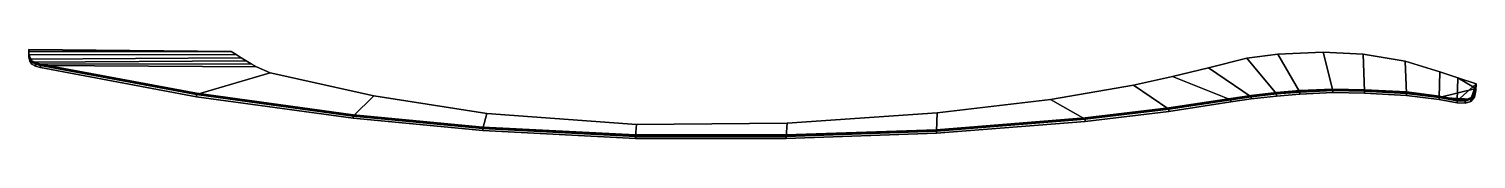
# Model space of a CAD drawing. Extents: x -208 to 208, y -26 to 0.
import ezdxf

# ---------------------------------------------------------------- set-up
doc = ezdxf.new("R2010")
doc.units = 0
doc.layers.add('METAL', color=154, linetype='CONTINUOUS')

msp = doc.modelspace()

# ---------------------------------------------------------------- meshes
at = {"layer": 'METAL'}
mesh = msp.add_polyface(dxfattribs=at)
corners = [(-207.5, 0, 5.43), (-149.49, -0.59, 5.43), (-149.49, -0.59, 4.19), (-207.5, -0.59, 4.19), (-207.5, -1.48, 5.43), (-207.5, 0, 5.43), (-207.5, -0.59, 4.19), (-207.5, -2.07, 4.19), (-207.5, 0, -5.5), (-207.5, -1.48, -5.5), (-207.5, -2.07, -4.26), (-207.5, -0.59, -4.26), (-205.62, -4.16, -5.5), (-204.15, -4.57, -5.5), (-204.15, -5.17, -4.26), (-205.62, -4.75, -4.26), (-204.15, -4.57, 5.43), (-205.62, -4.16, 5.43), (-205.62, -4.75, 4.19), (-204.15, -5.17, 4.19), (-206.66, -3.62, -5.5), (-206.66, -4.21, -4.26), (-206.66, -3.62, 5.43), (-206.66, -4.21, 4.19), (-207.29, -2.73, -5.5), (-207.29, -3.32, -4.26), (-207.29, -2.73, 5.43), (-207.29, -3.32, 4.19), (-159.42, -12.94, -5.5), (-159.42, -13.53, -4.26), (-159.42, -12.94, 5.43), (-159.42, -13.53, 4.19), (-207.5, -0.59, -2.14), (-207.5, -1.32, -2.14), (-204.15, -4.41, 2.08), (-204.15, -5.17, 4.19), (-205.62, -4.75, 4.19), (-205.62, -4, 2.08), (-206.66, -3.46, 2.08), (-207.29, -2.57, 2.08), (-207.5, -1.32, 2.08), (-159.42, -12.78, 2.08), (-159.42, -13.53, 4.19), (-207.5, -0.59, -2.14), (-207.5, -0.59, -0.03), (-149.49, -0.59, -0.03), (-207.5, -0.59, -4.26), (-207.5, -0.59, -0.03), (-207.5, -1.07, -0.03), (-207.5, -0.59, 2.08), (-204.15, -4.16, -0.03), (-205.62, -3.74, -0.03), (-204.15, -4.41, -2.14), (-205.62, -4, -2.14), (-204.15, -5.17, -4.26), (-205.62, -4.75, -4.26), (-206.66, -3.21, -0.03), (-206.66, -3.46, -2.14), (-207.29, -2.32, -0.03), (-207.29, -2.57, -2.14), (-159.42, -12.53, -0.03), (-159.42, -12.78, -2.14), (-159.42, -13.53, -4.26), (-207.5, -0.59, 2.08)]
mesh.append_faces([[corners[k] for k in face] for face in [(0, 1, 2, 3), (4, 5, 6, 7), (8, 9, 10, 11), (12, 13, 14, 15), (16, 17, 18, 19), (20, 12, 15, 21), (17, 22, 23, 18), (24, 20, 21, 25), (22, 26, 27, 23), (9, 24, 25, 10), (26, 4, 7, 27), (13, 28, 29, 14), (30, 16, 19, 31), (32, 11, 10, 33), (34, 35, 36, 37), (37, 36, 23, 38), (38, 23, 27, 39), (39, 27, 7, 40), (41, 42, 35, 34), (43, 44, 45, 46), (47, 32, 33, 48), (49, 47, 48, 40), (6, 49, 40, 7), (50, 34, 37, 51), (52, 50, 51, 53), (54, 52, 53, 55), (51, 37, 38, 56), (53, 51, 56, 57), (55, 53, 57, 21), (56, 38, 39, 58), (57, 56, 58, 59), (21, 57, 59, 25), (58, 39, 40, 48), (59, 58, 48, 33), (25, 59, 33, 10), (60, 41, 34, 50), (61, 60, 50, 52), (62, 61, 52, 54), (63, 3, 2, 44)]])
mesh = msp.add_polyface(dxfattribs=at)
corners = [(-149.49, -0.59, -5.5), (-148.04, -1.46, -5.5), (-207.5, -1.48, -5.5), (-207.5, 0, -5.5), (-207.5, -1.48, 5.43), (-148.04, -1.46, 5.43), (-149.49, -0.59, 5.43), (-207.5, 0, 5.43), (-145.15, -3.19, -0.03), (-146.6, -2.33, -0.03), (-146.6, -2.33, 4.19), (-145.15, -3.19, 4.19), (-204.15, -4.57, -5.5), (-142.26, -4.93, -5.5), (-138.26, -6.67, -5.5), (-159.42, -12.94, -5.5), (-142.26, -4.93, 5.43), (-204.15, -4.57, 5.43), (-159.42, -12.94, 5.43), (-138.26, -6.67, 5.43), (-142.26, -4.93, -0.03), (-138.26, -6.67, -0.03), (-138.26, -6.67, -4.26), (-142.26, -4.93, -4.26), (-143.71, -4.06, -0.03), (-143.71, -4.06, 4.19), (-142.26, -4.93, 4.19), (-149.49, -0.59, -0.03), (-148.04, -1.46, -0.03), (-148.04, -1.46, -4.26), (-149.49, -0.59, -4.26), (-146.6, -2.33, -4.26), (-146.6, -2.33, -5.5), (-207.29, -2.73, -5.5), (-207.29, -2.73, 5.43), (-146.6, -2.33, 5.43), (-206.66, -3.62, -5.5), (-145.15, -3.19, -5.5), (-206.66, -3.62, 5.43), (-145.15, -3.19, 5.43), (-143.71, -4.06, -5.5), (-205.62, -4.16, -5.5), (-205.62, -4.16, 5.43), (-143.71, -4.06, 5.43), (-149.49, -0.59, -5.5), (-207.5, 0, -5.5), (-207.5, -0.59, -4.26), (-145.15, -3.19, -5.5), (-146.6, -2.33, -5.5), (-145.15, -3.19, -4.26), (-146.6, -2.33, 5.43), (-145.15, -3.19, 5.43), (-142.26, -4.93, 5.43), (-138.26, -6.67, 5.43), (-138.26, -6.67, 4.19), (-138.26, -6.67, -5.5), (-142.26, -4.93, -5.5), (-143.71, -4.06, -5.5), (-143.71, -4.06, -4.26), (-143.71, -4.06, 5.43), (-149.49, -0.59, 5.43), (-148.04, -1.46, 5.43), (-148.04, -1.46, 4.19), (-149.49, -0.59, 4.19), (-148.04, -1.46, -5.5), (-207.5, -0.59, -0.03)]
mesh.append_faces([[corners[k] for k in face] for face in [(0, 1, 2, 3), (4, 5, 6, 7), (8, 9, 10, 11), (12, 13, 14, 15), (16, 17, 18, 19), (20, 21, 22, 23), (20, 24, 25, 26), (24, 8, 11, 25), (27, 28, 29, 30), (28, 9, 31, 29), (1, 32, 33, 2), (34, 35, 5, 4), (36, 33, 32, 37), (38, 39, 35, 34), (37, 40, 41, 36), (42, 43, 39, 38), (40, 13, 12, 41), (17, 16, 43, 42), (44, 45, 46, 30), (47, 48, 31, 49), (50, 51, 11, 10), (52, 53, 54, 26), (55, 56, 23, 22), (56, 57, 58, 23), (59, 52, 26, 25), (57, 47, 49, 58), (51, 59, 25, 11), (60, 61, 62, 63), (64, 44, 30, 29), (61, 50, 10, 62), (48, 64, 29, 31), (49, 31, 9, 8), (26, 54, 21, 20), (23, 58, 24, 20), (58, 49, 8, 24), (63, 62, 28, 27), (62, 10, 9, 28), (46, 27, 30, 30), (65, 63, 27, 27)]])
mesh = msp.add_polyface(dxfattribs=at)
corners = [(119.5, -17.14, -5.5), (109.36, -10.21, -5.5), (120.54, -7.76, -5.5), (137.28, -14.43, -5.5), (109.36, -10.21, 5.43), (119.5, -17.14, 5.43), (137.28, -14.43, 5.43), (120.54, -7.76, 5.43), (109.36, -10.21, -0.03), (120.54, -7.76, -0.03), (120.54, -7.76, -4.26), (109.36, -10.21, -4.26), (130.83, -5.28, -5.5), (143.1, -13.58, -5.5), (143.1, -13.58, 5.43), (130.83, -5.28, 5.43), (130.83, -5.28, -0.03), (130.83, -5.28, -4.26), (141.84, -2.5, -5.5), (150.38, -12.74, -5.5), (150.38, -12.74, 5.43), (141.84, -2.5, 5.43), (141.84, -2.5, -0.03), (141.84, -2.5, -4.26), (150.74, -1.29, -0.03), (150.74, -1.29, -4.26), (95.51, -20.02, -5.5), (119.5, -17.14, -5.5), (119.5, -17.74, -4.26), (95.51, -20.61, -4.26), (119.5, -17.14, 5.43), (95.51, -20.02, 5.43), (95.51, -20.61, 4.19), (119.5, -17.74, 4.19), (109.36, -10.21, 5.43), (120.54, -7.76, 5.43), (120.54, -7.76, 4.19), (109.36, -10.21, 4.19), (120.54, -7.76, -5.5), (109.36, -10.21, -5.5), (137.28, -14.43, -5.5), (137.28, -15.02, -4.26), (137.28, -14.43, 5.43), (137.28, -15.02, 4.19), (130.83, -5.28, 5.43), (130.83, -5.28, 4.19), (130.83, -5.28, -5.5), (143.1, -13.58, -5.5), (143.1, -14.17, -4.26), (143.1, -13.58, 5.43), (143.1, -14.17, 4.19), (141.84, -2.5, 5.43), (141.84, -2.5, 4.19), (141.84, -2.5, -5.5), (150.74, -1.29, 5.43), (150.74, -1.29, 4.19), (150.74, -1.29, -5.5), (119.5, -16.98, 2.08), (119.5, -17.74, 4.19), (95.51, -20.61, 4.19), (95.51, -19.86, 2.08), (137.28, -14.27, 2.08), (137.28, -15.02, 4.19), (143.1, -13.42, 2.08), (143.1, -14.17, 4.19), (119.5, -16.73, -0.03), (95.51, -19.61, -0.03), (119.5, -16.98, -2.14), (95.51, -19.86, -2.14), (119.5, -17.74, -4.26), (95.51, -20.61, -4.26), (137.28, -14.02, -0.03), (137.28, -14.27, -2.14), (137.28, -15.02, -4.26), (143.1, -13.17, -0.03), (143.1, -13.42, -2.14), (143.1, -14.17, -4.26)]
mesh.append_faces([[corners[k] for k in face] for face in [(0, 1, 2, 3), (4, 5, 6, 7), (8, 9, 10, 11), (3, 2, 12, 13), (7, 6, 14, 15), (9, 16, 17, 10), (13, 12, 18, 19), (15, 14, 20, 21), (16, 22, 23, 17), (22, 24, 25, 23), (26, 27, 28, 29), (30, 31, 32, 33), (34, 35, 36, 37), (38, 39, 11, 10), (27, 40, 41, 28), (42, 30, 33, 43), (35, 44, 45, 36), (46, 38, 10, 17), (40, 47, 48, 41), (49, 42, 43, 50), (44, 51, 52, 45), (53, 46, 17, 23), (51, 54, 55, 52), (56, 53, 23, 25), (37, 36, 9, 8), (36, 45, 16, 9), (45, 52, 22, 16), (57, 58, 59, 60), (61, 62, 58, 57), (63, 64, 62, 61), (65, 57, 60, 66), (67, 65, 66, 68), (69, 67, 68, 70), (71, 61, 57, 65), (72, 71, 65, 67), (73, 72, 67, 69), (74, 63, 61, 71), (75, 74, 71, 72), (76, 75, 72, 73)]])
mesh = msp.add_polyface(dxfattribs=at)
corners = [(150.38, -12.74, -5.5), (141.84, -2.5, -5.5), (150.74, -1.29, -5.5), (157.02, -12.21, -5.5), (141.84, -2.5, 5.43), (150.38, -12.74, 5.43), (157.02, -12.21, 5.43), (150.74, -1.29, 5.43), (163.72, -0.7, -5.5), (166.46, -11.75, -5.5), (166.46, -11.75, 5.43), (163.72, -0.7, 5.43), (150.74, -1.29, -0.03), (163.72, -0.7, -0.03), (163.72, -0.7, -4.26), (150.74, -1.29, -4.26), (175.19, -1.36, -5.5), (175.57, -11.93, -5.5), (175.57, -11.93, 5.43), (175.19, -1.36, 5.43), (175.19, -1.36, -0.03), (175.19, -1.36, -4.26), (143.1, -13.58, -5.5), (150.38, -12.74, -5.5), (150.38, -13.33, -4.26), (143.1, -14.17, -4.26), (150.38, -12.74, 5.43), (143.1, -13.58, 5.43), (143.1, -14.17, 4.19), (150.38, -13.33, 4.19), (157.02, -12.21, -5.5), (157.02, -12.8, -4.26), (157.02, -12.21, 5.43), (157.02, -12.8, 4.19), (150.74, -1.29, 5.43), (163.72, -0.7, 5.43), (163.72, -0.7, 4.19), (150.74, -1.29, 4.19), (163.72, -0.7, -5.5), (150.74, -1.29, -5.5), (166.46, -11.75, -5.5), (166.46, -12.34, -4.26), (166.46, -11.75, 5.43), (166.46, -12.34, 4.19), (175.19, -1.36, 5.43), (175.19, -1.36, 4.19), (175.19, -1.36, -5.5), (175.57, -11.93, -5.5), (175.57, -12.53, -4.26), (175.57, -11.93, 5.43), (175.57, -12.53, 4.19), (141.84, -2.5, 4.19), (141.84, -2.5, -0.03), (150.38, -12.58, 2.08), (150.38, -13.33, 4.19), (143.1, -14.17, 4.19), (143.1, -13.42, 2.08), (157.02, -12.04, 2.08), (157.02, -12.8, 4.19), (166.46, -11.59, 2.08), (166.46, -12.34, 4.19), (175.57, -11.77, 2.08), (175.57, -12.53, 4.19), (150.38, -12.33, -0.03), (143.1, -13.17, -0.03), (150.38, -12.58, -2.14), (143.1, -13.42, -2.14), (150.38, -13.33, -4.26), (143.1, -14.17, -4.26), (157.02, -11.79, -0.03), (157.02, -12.04, -2.14), (157.02, -12.8, -4.26), (166.46, -11.34, -0.03), (166.46, -11.59, -2.14), (166.46, -12.34, -4.26), (175.57, -11.52, -0.03), (175.57, -11.77, -2.14), (175.57, -12.53, -4.26)]
mesh.append_faces([[corners[k] for k in face] for face in [(0, 1, 2, 3), (4, 5, 6, 7), (3, 2, 8, 9), (7, 6, 10, 11), (12, 13, 14, 15), (9, 8, 16, 17), (11, 10, 18, 19), (13, 20, 21, 14), (22, 23, 24, 25), (26, 27, 28, 29), (23, 30, 31, 24), (32, 26, 29, 33), (34, 35, 36, 37), (38, 39, 15, 14), (30, 40, 41, 31), (42, 32, 33, 43), (35, 44, 45, 36), (46, 38, 14, 21), (40, 47, 48, 41), (49, 42, 43, 50), (51, 37, 12, 52), (37, 36, 13, 12), (36, 45, 20, 13), (53, 54, 55, 56), (57, 58, 54, 53), (59, 60, 58, 57), (61, 62, 60, 59), (63, 53, 56, 64), (65, 63, 64, 66), (67, 65, 66, 68), (69, 57, 53, 63), (70, 69, 63, 65), (71, 70, 65, 67), (72, 59, 57, 69), (73, 72, 69, 70), (74, 73, 70, 71), (75, 61, 59, 72), (76, 75, 72, 73), (77, 76, 73, 74)]])
mesh = msp.add_polyface(dxfattribs=at)
corners = [(175.57, -11.93, -5.5), (175.19, -1.36, -5.5), (187.22, -3.35, -5.5), (187.6, -12.57, -5.5), (175.19, -1.36, 5.43), (175.57, -11.93, 5.43), (187.6, -12.57, 5.43), (187.22, -3.35, 5.43), (175.19, -1.36, -0.03), (187.22, -3.35, -0.03), (187.22, -3.35, -4.26), (175.19, -1.36, -4.26), (197.21, -6.42, -5.5), (196.98, -13.76, -5.5), (196.98, -13.76, 5.43), (197.21, -6.42, 5.43), (197.21, -6.42, -0.03), (197.21, -6.42, -4.26), (202.4, -8.15, -5.5), (202.19, -14.7, -5.5), (202.22, -14.71, 5.43), (204.48, -14.83, 5.43), (206.12, -14.28, 5.43), (207.54, -11.15, 5.43), (202.4, -8.15, 5.43), (202.4, -8.15, -0.03), (202.4, -8.15, -4.26), (175.19, -1.36, 5.43), (187.22, -3.35, 5.43), (187.22, -3.35, 4.19), (175.19, -1.36, 4.19), (187.22, -3.35, -5.5), (175.19, -1.36, -5.5), (175.57, -11.93, -5.5), (187.6, -12.57, -5.5), (187.6, -13.17, -4.26), (175.57, -12.53, -4.26), (187.6, -12.57, 5.43), (175.57, -11.93, 5.43), (175.57, -12.53, 4.19), (187.6, -13.17, 4.19), (197.21, -6.42, 5.43), (197.21, -6.42, 4.19), (197.21, -6.42, -5.5), (196.98, -13.76, -5.5), (196.98, -14.35, -4.26), (196.98, -13.76, 5.43), (196.98, -14.35, 4.19), (202.4, -8.15, 5.43), (202.4, -8.15, 4.19), (202.19, -14.7, -5.5), (202.19, -15.29, -4.26), (202.22, -14.71, 5.43), (202.19, -15.29, 4.19), (202.4, -8.15, -5.5), (187.6, -12.41, 2.08), (187.6, -13.17, 4.19), (175.57, -12.53, 4.19), (175.57, -11.77, 2.08), (196.98, -13.6, 2.08), (196.98, -14.35, 4.19), (202.19, -14.54, 2.08), (202.19, -15.29, 4.19), (187.6, -12.16, -0.03), (175.57, -11.52, -0.03), (187.6, -12.41, -2.14), (175.57, -11.77, -2.14), (187.6, -13.17, -4.26), (175.57, -12.53, -4.26), (196.98, -13.35, -0.03), (196.98, -13.6, -2.14), (196.98, -14.35, -4.26), (202.19, -14.29, -0.03), (202.19, -14.54, -2.14), (202.19, -15.29, -4.26), (204.48, -15.42, -4.26), (204.48, -14.83, -5.5), (204.48, -14.67, 2.08), (204.48, -15.42, 4.19)]
mesh.append_faces([[corners[k] for k in face] for face in [(0, 1, 2, 3), (4, 5, 6, 7), (8, 9, 10, 11), (3, 2, 12, 13), (7, 6, 14, 15), (9, 16, 17, 10), (13, 12, 18, 19), (14, 20, 21, 22), (15, 14, 23, 24), (16, 25, 26, 17), (27, 28, 29, 30), (31, 32, 11, 10), (33, 34, 35, 36), (37, 38, 39, 40), (28, 41, 42, 29), (43, 31, 10, 17), (34, 44, 45, 35), (46, 37, 40, 47), (41, 48, 49, 42), (45, 44, 50, 51), (52, 46, 47, 53), (30, 29, 9, 8), (29, 42, 16, 9), (42, 49, 25, 16), (43, 17, 26, 54), (55, 56, 57, 58), (59, 60, 56, 55), (61, 62, 60, 59), (63, 55, 58, 64), (65, 63, 64, 66), (67, 65, 66, 68), (69, 59, 55, 63), (70, 69, 63, 65), (71, 70, 65, 67), (72, 61, 59, 69), (73, 72, 69, 70), (74, 73, 70, 71), (75, 51, 50, 76), (61, 77, 78, 62)]])
mesh = msp.add_polyface(dxfattribs=at)
corners = [(-159.42, -12.94, -5.5), (-138.26, -6.67, -5.5), (-108.56, -13.24, -5.5), (-114.46, -19.12, -5.5), (-138.26, -6.67, 5.43), (-159.42, -12.94, 5.43), (-114.46, -19.12, 5.43), (-108.56, -13.24, 5.43), (-138.26, -6.67, -0.03), (-108.56, -13.24, -0.03), (-108.56, -13.24, -4.26), (-138.26, -6.67, -4.26), (-76.17, -18.36, -5.5), (-77.3, -22.67, -5.5), (-77.3, -22.67, 5.43), (-76.17, -18.36, 5.43), (-76.17, -18.36, -0.03), (-76.17, -18.36, -4.26), (-33.26, -21.54, -5.5), (-33.52, -24.91, -5.5), (-33.52, -24.91, 5.43), (-33.26, -21.54, 5.43), (-33.26, -21.54, -0.03), (-33.26, -21.54, -4.26), (-138.26, -6.67, 5.43), (-108.56, -13.24, 5.43), (-108.56, -13.24, 4.19), (-138.26, -6.67, 4.19), (-108.56, -13.24, -5.5), (-138.26, -6.67, -5.5), (-159.42, -12.94, -5.5), (-114.46, -19.12, -5.5), (-114.46, -19.72, -4.26), (-159.42, -13.53, -4.26), (-114.46, -19.12, 5.43), (-159.42, -12.94, 5.43), (-159.42, -13.53, 4.19), (-114.46, -19.72, 4.19), (-76.17, -18.36, 5.43), (-76.17, -18.36, 4.19), (-76.17, -18.36, -5.5), (-77.3, -22.67, -5.5), (-77.3, -23.26, -4.26), (-77.3, -22.67, 5.43), (-77.3, -23.26, 4.19), (-33.26, -21.54, 5.43), (-33.26, -21.54, 4.19), (-33.26, -21.54, -5.5), (-33.52, -24.91, -5.5), (-33.52, -25.5, -4.26), (-33.52, -24.91, 5.43), (-33.52, -25.5, 4.19), (9.72, -24.92, -5.5), (9.72, -25.51, -4.26), (9.72, -24.92, 5.43), (9.72, -25.51, 4.19), (-114.46, -18.96, 2.08), (-114.46, -19.72, 4.19), (-159.42, -13.53, 4.19), (-159.42, -12.78, 2.08), (-77.3, -22.51, 2.08), (-77.3, -23.26, 4.19), (-33.52, -24.75, 2.08), (-33.52, -25.5, 4.19), (9.72, -24.75, 2.08), (9.72, -25.51, 4.19), (-114.46, -18.71, -0.03), (-159.42, -12.53, -0.03), (-114.46, -18.96, -2.14), (-159.42, -12.78, -2.14), (-114.46, -19.72, -4.26), (-159.42, -13.53, -4.26), (-77.3, -22.25, -0.03), (-77.3, -22.51, -2.14), (-77.3, -23.26, -4.26), (-33.52, -24.5, -0.03), (-33.52, -24.75, -2.14), (-33.52, -25.5, -4.26)]
mesh.append_faces([[corners[k] for k in face] for face in [(0, 1, 2, 3), (4, 5, 6, 7), (8, 9, 10, 11), (3, 2, 12, 13), (7, 6, 14, 15), (9, 16, 17, 10), (13, 12, 18, 19), (15, 14, 20, 21), (16, 22, 23, 17), (24, 25, 26, 27), (28, 29, 11, 10), (30, 31, 32, 33), (34, 35, 36, 37), (25, 38, 39, 26), (40, 28, 10, 17), (31, 41, 42, 32), (43, 34, 37, 44), (38, 45, 46, 39), (47, 40, 17, 23), (41, 48, 49, 42), (50, 43, 44, 51), (48, 52, 53, 49), (54, 50, 51, 55), (27, 26, 9, 8), (26, 39, 16, 9), (39, 46, 22, 16), (56, 57, 58, 59), (60, 61, 57, 56), (62, 63, 61, 60), (64, 65, 63, 62), (66, 56, 59, 67), (68, 66, 67, 69), (70, 68, 69, 71), (72, 60, 56, 66), (73, 72, 66, 68), (74, 73, 68, 70), (75, 62, 60, 72), (76, 75, 72, 73), (77, 76, 73, 74)]])
mesh = msp.add_polyface(dxfattribs=at)
corners = [(196.98, -13.76, 5.43), (206.12, -14.28, 5.43), (207.14, -13.06, 5.43), (207.54, -11.15, 5.43), (207.59, -9.88, 5.43), (202.4, -8.15, 5.43), (207.59, -9.88, -5.5), (202.4, -8.15, -5.5), (202.4, -8.15, -4.26), (207.59, -9.88, -4.26), (207.59, -9.88, -4.26), (207.52, -11.75, -4.26), (207.54, -11.15, -5.5), (207.59, -9.88, -5.5), (207.59, -9.88, 4.19), (207.59, -9.88, 5.43), (207.54, -11.15, 5.43), (207.52, -11.75, 4.19), (207.59, -9.88, -5.5), (207.54, -11.15, -5.5), (207.14, -13.06, -5.5), (206.12, -14.28, -5.5), (204.48, -14.83, -5.5), (202.19, -14.7, -5.5), (202.4, -8.15, -5.5), (207.59, -9.88, 5.43), (207.59, -9.88, 4.19), (202.4, -8.15, 4.19), (202.4, -8.15, 5.43), (207.59, -9.88, 2.08), (202.4, -8.15, -0.03), (207.54, -10.99, -2.14), (207.59, -9.88, -2.14), (207.59, -9.88, -0.03), (207.59, -9.88, -2.14), (207.55, -10.74, -0.03), (207.59, -9.88, -0.03), (207.54, -10.99, 2.08), (207.59, -9.88, 2.08), (204.48, -14.83, 5.43), (202.22, -14.71, 5.43), (202.19, -15.29, 4.19), (204.48, -15.42, 4.19), (207.14, -12.89, 2.08), (207.13, -13.65, 4.19), (207.13, -13.65, -4.26), (207.14, -12.89, -2.14), (207.15, -12.64, -0.03), (206.11, -14.87, -4.26), (204.48, -15.42, -4.26), (204.48, -14.83, -5.5), (206.12, -14.28, -5.5), (207.14, -13.06, -5.5), (206.12, -14.28, 5.43), (206.11, -14.87, 4.19), (207.14, -13.06, 5.43), (206.12, -14.12, 2.08), (206.11, -14.87, 4.19), (204.48, -14.67, 2.08), (204.48, -15.42, 4.19), (206.12, -14.12, -2.14), (204.48, -15.42, -4.26), (204.48, -14.67, -2.14), (202.19, -15.29, -4.26), (202.19, -14.54, -2.14), (206.12, -13.87, -0.03), (204.48, -14.42, -0.03), (202.19, -14.29, -0.03), (202.19, -14.54, 2.08)]
mesh.append_faces([[corners[k] for k in face] for face in [(0, 1, 2, 3), (3, 4, 5, 5), (6, 7, 8, 9), (10, 11, 12, 13), (14, 15, 16, 17), (18, 19, 20, 21), (18, 21, 22, 23), (24, 18, 23, 23), (25, 26, 27, 28), (27, 26, 29, 30), (31, 11, 10, 32), (33, 34, 30, 30), (35, 31, 32, 36), (37, 35, 36, 38), (17, 37, 38, 14), (39, 40, 41, 42), (43, 37, 17, 44), (45, 11, 31, 46), (46, 31, 35, 47), (47, 35, 37, 43), (48, 49, 50, 51), (45, 48, 51, 52), (11, 45, 52, 12), (53, 39, 42, 54), (55, 53, 54, 44), (16, 55, 44, 17), (56, 43, 44, 57), (58, 56, 57, 59), (48, 45, 46, 60), (61, 48, 60, 62), (63, 61, 62, 64), (60, 46, 47, 65), (62, 60, 65, 66), (64, 62, 66, 67), (65, 47, 43, 56), (66, 65, 56, 58), (67, 66, 58, 68), (29, 33, 30, 30), (34, 9, 8, 30)]])
mesh = msp.add_polyface(dxfattribs=at)
corners = [(-33.52, -24.91, -5.5), (-33.26, -21.54, -5.5), (9.98, -21.08, -5.5), (9.72, -24.92, -5.5), (-33.26, -21.54, 5.43), (-33.52, -24.91, 5.43), (9.72, -24.92, 5.43), (9.98, -21.08, 5.43), (-33.26, -21.54, -0.03), (9.98, -21.08, -0.03), (9.98, -21.08, -4.26), (-33.26, -21.54, -4.26), (53.05, -18.17, -5.5), (52.8, -23.41, -5.5), (52.8, -23.41, 5.43), (53.05, -18.17, 5.43), (53.05, -18.17, -0.03), (53.05, -18.17, -4.26), (85.55, -14.32, -5.5), (95.51, -20.02, -5.5), (95.51, -20.02, 5.43), (85.55, -14.32, 5.43), (85.55, -14.32, -0.03), (85.55, -14.32, -4.26), (109.36, -10.21, -5.5), (119.5, -17.14, -5.5), (119.5, -17.14, 5.43), (109.36, -10.21, 5.43), (109.36, -10.21, -0.03), (109.36, -10.21, -4.26), (-33.26, -21.54, 5.43), (9.98, -21.08, 5.43), (9.98, -21.08, 4.19), (-33.26, -21.54, 4.19), (9.98, -21.08, -5.5), (-33.26, -21.54, -5.5), (53.05, -18.17, 5.43), (53.05, -18.17, 4.19), (53.05, -18.17, -5.5), (9.72, -24.92, -5.5), (52.8, -23.41, -5.5), (52.8, -24, -4.26), (9.72, -25.51, -4.26), (52.8, -23.41, 5.43), (9.72, -24.92, 5.43), (9.72, -25.51, 4.19), (52.8, -24, 4.19), (85.55, -14.32, 5.43), (85.55, -14.32, 4.19), (85.55, -14.32, -5.5), (95.51, -20.02, -5.5), (95.51, -20.61, -4.26), (95.51, -20.02, 5.43), (95.51, -20.61, 4.19), (109.36, -10.21, 5.43), (109.36, -10.21, 4.19), (109.36, -10.21, -5.5), (52.8, -23.25, 2.08), (52.8, -24, 4.19), (9.72, -25.51, 4.19), (9.72, -24.75, 2.08), (95.51, -19.86, 2.08), (95.51, -20.61, 4.19), (9.72, -24.5, -0.03), (-33.52, -24.75, 2.08), (-33.52, -24.5, -0.03), (9.72, -24.75, -2.14), (-33.52, -24.75, -2.14), (9.72, -25.51, -4.26), (-33.52, -25.5, -4.26), (52.8, -23, -0.03), (52.8, -23.25, -2.14), (52.8, -24, -4.26), (95.51, -19.61, -0.03), (95.51, -19.86, -2.14), (95.51, -20.61, -4.26)]
mesh.append_faces([[corners[k] for k in face] for face in [(0, 1, 2, 3), (4, 5, 6, 7), (8, 9, 10, 11), (3, 2, 12, 13), (7, 6, 14, 15), (9, 16, 17, 10), (13, 12, 18, 19), (15, 14, 20, 21), (16, 22, 23, 17), (19, 18, 24, 25), (21, 20, 26, 27), (22, 28, 29, 23), (30, 31, 32, 33), (34, 35, 11, 10), (31, 36, 37, 32), (38, 34, 10, 17), (39, 40, 41, 42), (43, 44, 45, 46), (36, 47, 48, 37), (49, 38, 17, 23), (40, 50, 51, 41), (52, 43, 46, 53), (47, 54, 55, 48), (56, 49, 23, 29), (33, 32, 9, 8), (32, 37, 16, 9), (37, 48, 22, 16), (48, 55, 28, 22), (57, 58, 59, 60), (61, 62, 58, 57), (63, 60, 64, 65), (66, 63, 65, 67), (68, 66, 67, 69), (70, 57, 60, 63), (71, 70, 63, 66), (72, 71, 66, 68), (73, 61, 57, 70), (74, 73, 70, 71), (75, 74, 71, 72)]])

doc.saveas('drawing.dxf')
